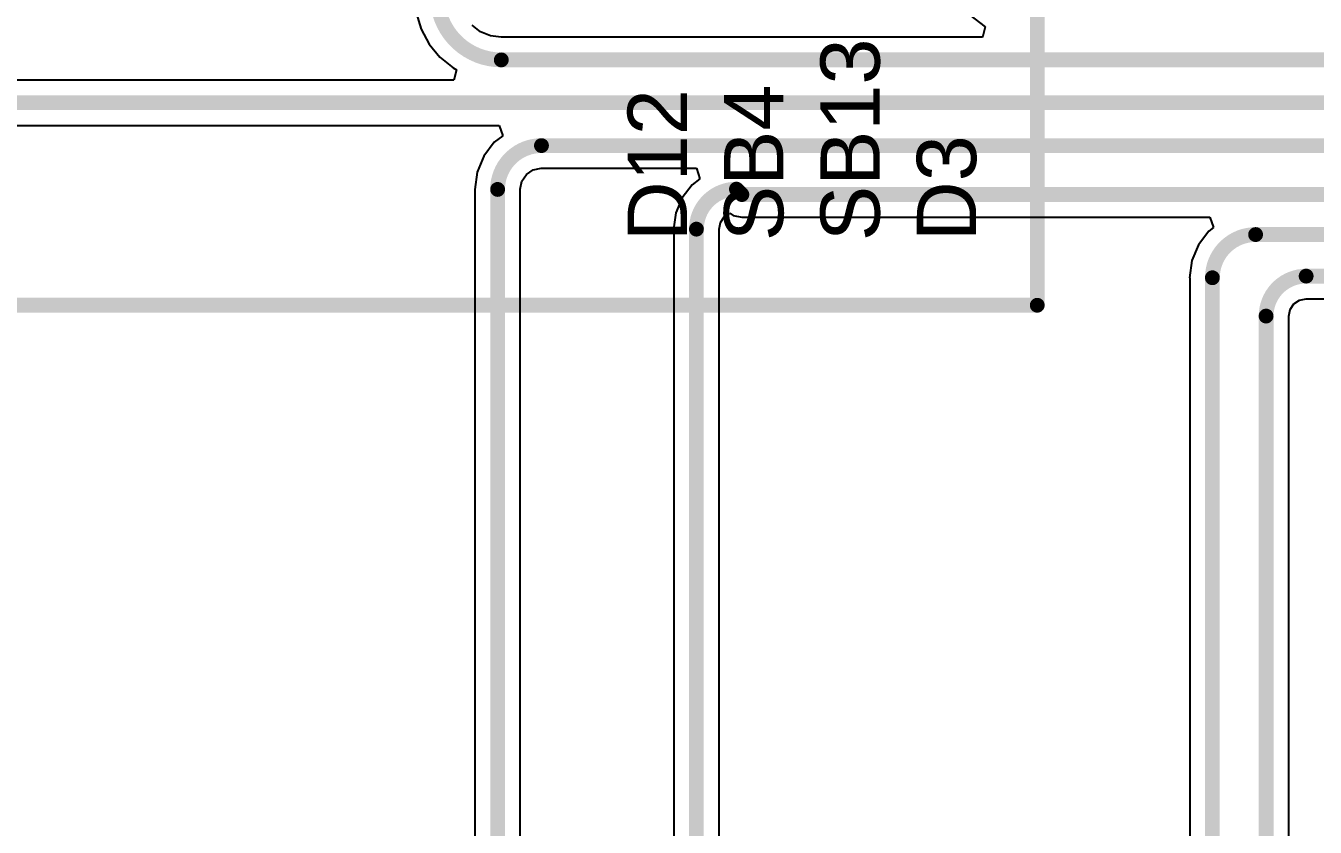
# Model space of a CAD drawing. Header units: inches. Extents: x 24 to 500, y 68 to 269.
# Drawn here: x 268.87 to 290.95, y 119.11 to 132.84 of the extents above; entities that cross this region are included whole.
import ezdxf

# ---------------------------------------------------------------- set-up
doc = ezdxf.new("R2010")
doc.units = ezdxf.units.IN
doc.layers.add('Top Layer', color=1, linetype='Continuous')
doc.layers.add('Top Overlay', color=2, linetype='Continuous')
doc.styles.add('Arial', font='', dxfattribs={"height": 0.2})
doc.styles.get('Arial').set_extended_font_data('Arial')

msp = doc.modelspace()

# ---------------------------------------------------------------- linework, layer by layer
at = {"layer": 'Top Layer'}
for p, q in [((275.553, 133.06), (275.637, 132.782)), ((285.026, 133.025), (285.295, 132.819)), ((275.637, 132.782), (275.775, 132.525)), ((276.655, 132.736), (276.508, 132.848)), ((276.826, 132.665), (276.655, 132.736)), ((285.295, 132.819), (285.259, 132.661)), ((275.775, 132.525), (275.959, 132.3)), ((277.007, 132.641), (276.826, 132.665)), ((277.01, 132.641), (277.007, 132.641)), ((285.249, 132.641), (277.01, 132.641)), ((285.259, 132.661), (285.249, 132.641)), ((275.959, 132.3), (276.184, 132.115)), ((276.184, 132.115), (276.241, 132.085)), ((276.241, 132.085), (276.196, 131.907)), ((276.196, 131.907), (267.97, 131.907)), ((267.97, 131.13), (276.975, 131.13)), ((277.035, 130.952), (276.89, 130.841)), ((276.975, 131.13), (277.035, 130.952)), ((276.89, 130.841), (276.709, 130.604)), ((276.709, 130.604), (276.595, 130.329)), ((276.595, 130.329), (276.556, 130.034)), ((277.361, 130.173), (277.44, 130.291)), ((277.44, 130.291), (277.558, 130.37)), ((277.558, 130.37), (277.693, 130.397)), ((277.693, 130.397), (277.697, 130.396)), ((277.697, 130.396), (280.351, 130.396)), ((280.351, 130.396), (280.412, 130.218)), ((277.334, 130.038), (277.361, 130.173)), ((280.276, 130.114), (280.105, 129.892)), ((280.412, 130.218), (280.276, 130.114)), ((276.556, 130.034), (276.558, 130.034)), ((276.558, 130.034), (276.558, 110.084)), ((277.335, 130.034), (277.334, 130.038)), ((277.335, 110.084), (277.335, 130.034)), ((280.105, 129.892), (279.998, 129.632)), ((279.998, 129.632), (279.961, 129.354)), ((280.826, 129.564), (280.921, 129.627)), ((280.921, 129.627), (280.98, 129.588)), ((280.74, 129.355), (280.762, 129.468)), ((280.762, 129.468), (280.826, 129.564)), ((280.98, 129.588), (281.129, 129.558)), ((281.129, 129.558), (289.146, 129.558)), ((289.146, 129.558), (289.206, 129.38)), ((279.961, 129.354), (279.963, 129.354)), ((279.963, 129.354), (279.963, 110.084)), ((280.74, 129.354), (280.74, 129.355)), ((280.74, 110.084), (280.74, 129.354)), ((289.128, 129.32), (288.948, 129.086)), ((289.206, 129.38), (289.128, 129.32)), ((288.948, 129.086), (288.835, 128.814)), ((288.835, 128.814), (288.797, 128.521)), ((288.797, 128.521), (288.799, 128.521)), ((288.799, 128.521), (288.799, 101.031)), ((290.583, 128.074), (290.679, 128.139)), ((290.679, 128.139), (290.792, 128.161)), ((290.792, 128.161), (290.793, 128.161)), ((290.793, 128.161), (341.464, 128.161)), ((290.496, 127.865), (290.518, 127.978)), ((290.496, 127.864), (290.496, 127.865)), ((290.496, 97.465), (290.496, 127.864)), ((290.518, 127.978), (290.583, 128.074))]:
    msp.add_line(p, q, dxfattribs=at)
for points in [[(277.01, 132.253, 0.254, 0.254, -0.414214), (275.912, 133.35, 0.254, 0.254, 0)], [(277.01, 132.253, 0.254, 0.254, 0), (359.1, 132.253, 0.254, 0.254, 0)], [(267.97, 131.519, 0.254, 0.254, 0), (340.967, 131.519, 0.254, 0.254, 0)], [(276.946, 130.034, 0.254, 0.254, -0.414214), (277.697, 130.785, 0.254, 0.254, 0)], [(277.697, 130.785, 0.254, 0.254, 0), (349.86, 130.785, 0.254, 0.254, 0)], [(276.946, 109.28, 0.254, 0.254, 0), (276.946, 130.034, 0.254, 0.254, 0)], [(280.351, 129.354, 0.254, 0.254, -0.414214), (281.036, 130.039, 0.254, 0.254, 0)], [(281.036, 130.039, 0.254, 0.254, 0), (281.129, 129.946, 0.254, 0.254, 0)], [(281.129, 129.946, 0.254, 0.254, 0), (348.996, 129.946, 0.254, 0.254, 0)], [(280.351, 109.28, 0.254, 0.254, 0), (280.351, 129.354, 0.254, 0.254, 0)], [(289.188, 128.521, 0.254, 0.254, -0.414214), (289.927, 129.261, 0.254, 0.254, 0)], [(289.927, 129.261, 0.254, 0.254, 0), (328.219, 129.261, 0.254, 0.254, 0)], [(289.188, 101.031, 0.254, 0.254, 0), (289.188, 128.521, 0.254, 0.254, 0)], [(290.108, 127.864, 0.254, 0.254, -0.414214), (290.793, 128.549, 0.254, 0.254, 0)], [(290.793, 128.549, 0.254, 0.254, 0), (341.808, 128.549, 0.254, 0.254, 0)], [(290.108, 96.825, 0.254, 0.254, 0), (290.108, 127.864, 0.254, 0.254, 0)]]:
    msp.add_lwpolyline(points, format="xyseb", dxfattribs=at)
for points in [[(276.946, 132.253, 0.127, 0.127, 1), (277.073, 132.253, 0.127, 0.127, 1)], [(276.946, 132.253, 0.127, 0.127, 1), (277.073, 132.253, 0.127, 0.127, 1)], [(277.634, 130.785, 0.127, 0.127, 1), (277.761, 130.785, 0.127, 0.127, 1)], [(277.634, 130.785, 0.127, 0.127, 1), (277.761, 130.785, 0.127, 0.127, 1)], [(276.883, 130.034, 0.127, 0.127, 1), (277.01, 130.034, 0.127, 0.127, 1)], [(276.883, 130.034, 0.127, 0.127, 1), (277.01, 130.034, 0.127, 0.127, 1)], [(280.973, 130.039, 0.127, 0.127, 1), (281.1, 130.039, 0.127, 0.127, 1)], [(280.973, 130.039, 0.127, 0.127, 1), (281.1, 130.039, 0.127, 0.127, 1)], [(281.066, 129.946, 0.127, 0.127, 1), (281.193, 129.946, 0.127, 0.127, 1)], [(281.066, 129.946, 0.127, 0.127, 1), (281.193, 129.946, 0.127, 0.127, 1)], [(280.288, 129.354, 0.127, 0.127, 1), (280.415, 129.354, 0.127, 0.127, 1)], [(280.288, 129.354, 0.127, 0.127, 1), (280.415, 129.354, 0.127, 0.127, 1)], [(289.864, 129.261, 0.127, 0.127, 1), (289.991, 129.261, 0.127, 0.127, 1)], [(289.864, 129.261, 0.127, 0.127, 1), (289.991, 129.261, 0.127, 0.127, 1)], [(289.124, 128.521, 0.127, 0.127, 1), (289.251, 128.521, 0.127, 0.127, 1)], [(289.124, 128.521, 0.127, 0.127, 1), (289.251, 128.521, 0.127, 0.127, 1)], [(290.73, 128.549, 0.127, 0.127, 1), (290.857, 128.549, 0.127, 0.127, 1)], [(290.73, 128.549, 0.127, 0.127, 1), (290.857, 128.549, 0.127, 0.127, 1)], [(290.044, 127.864, 0.127, 0.127, 1), (290.171, 127.864, 0.127, 0.127, 1)], [(290.044, 127.864, 0.127, 0.127, 1), (290.171, 127.864, 0.127, 0.127, 1)]]:
    msp.add_lwpolyline(points, format="xyseb", close=True, dxfattribs=at)
at = {"layer": 'Top Overlay'}
for points in [[(286.189, 128.05, 0.254, 0.254, 0), (286.189, 145.957, 0.254, 0.254, 0)], [(268.155, 128.05, 0.254, 0.254, 0), (286.189, 128.05, 0.254, 0.254, 0)]]:
    msp.add_lwpolyline(points, format="xyseb", dxfattribs=at)
msp.add_lwpolyline([(286.125, 128.05, 0.127, 0.127, 1), (286.252, 128.05, 0.127, 0.127, 1)], format="xyseb", close=True, dxfattribs=at)
msp.add_lwpolyline([(286.125, 128.05, 0.127, 0.127, 1), (286.252, 128.05, 0.127, 0.127, 1)], format="xyseb", close=True, dxfattribs=at)

# ---------------------------------------------------------------- texts
at = {"layer": 'Top Overlay', "style": 'Arial'}
for s, p in [('SB13', (283.491, 129.148)), ('D12', (280.189, 129.148)), ('SB4', (281.84, 129.148)), ('D3', (285.142, 129.148))]:
    msp.add_text(s, height=1.016, rotation=90, dxfattribs=at).set_placement(p)

doc.saveas('drawing.dxf')
